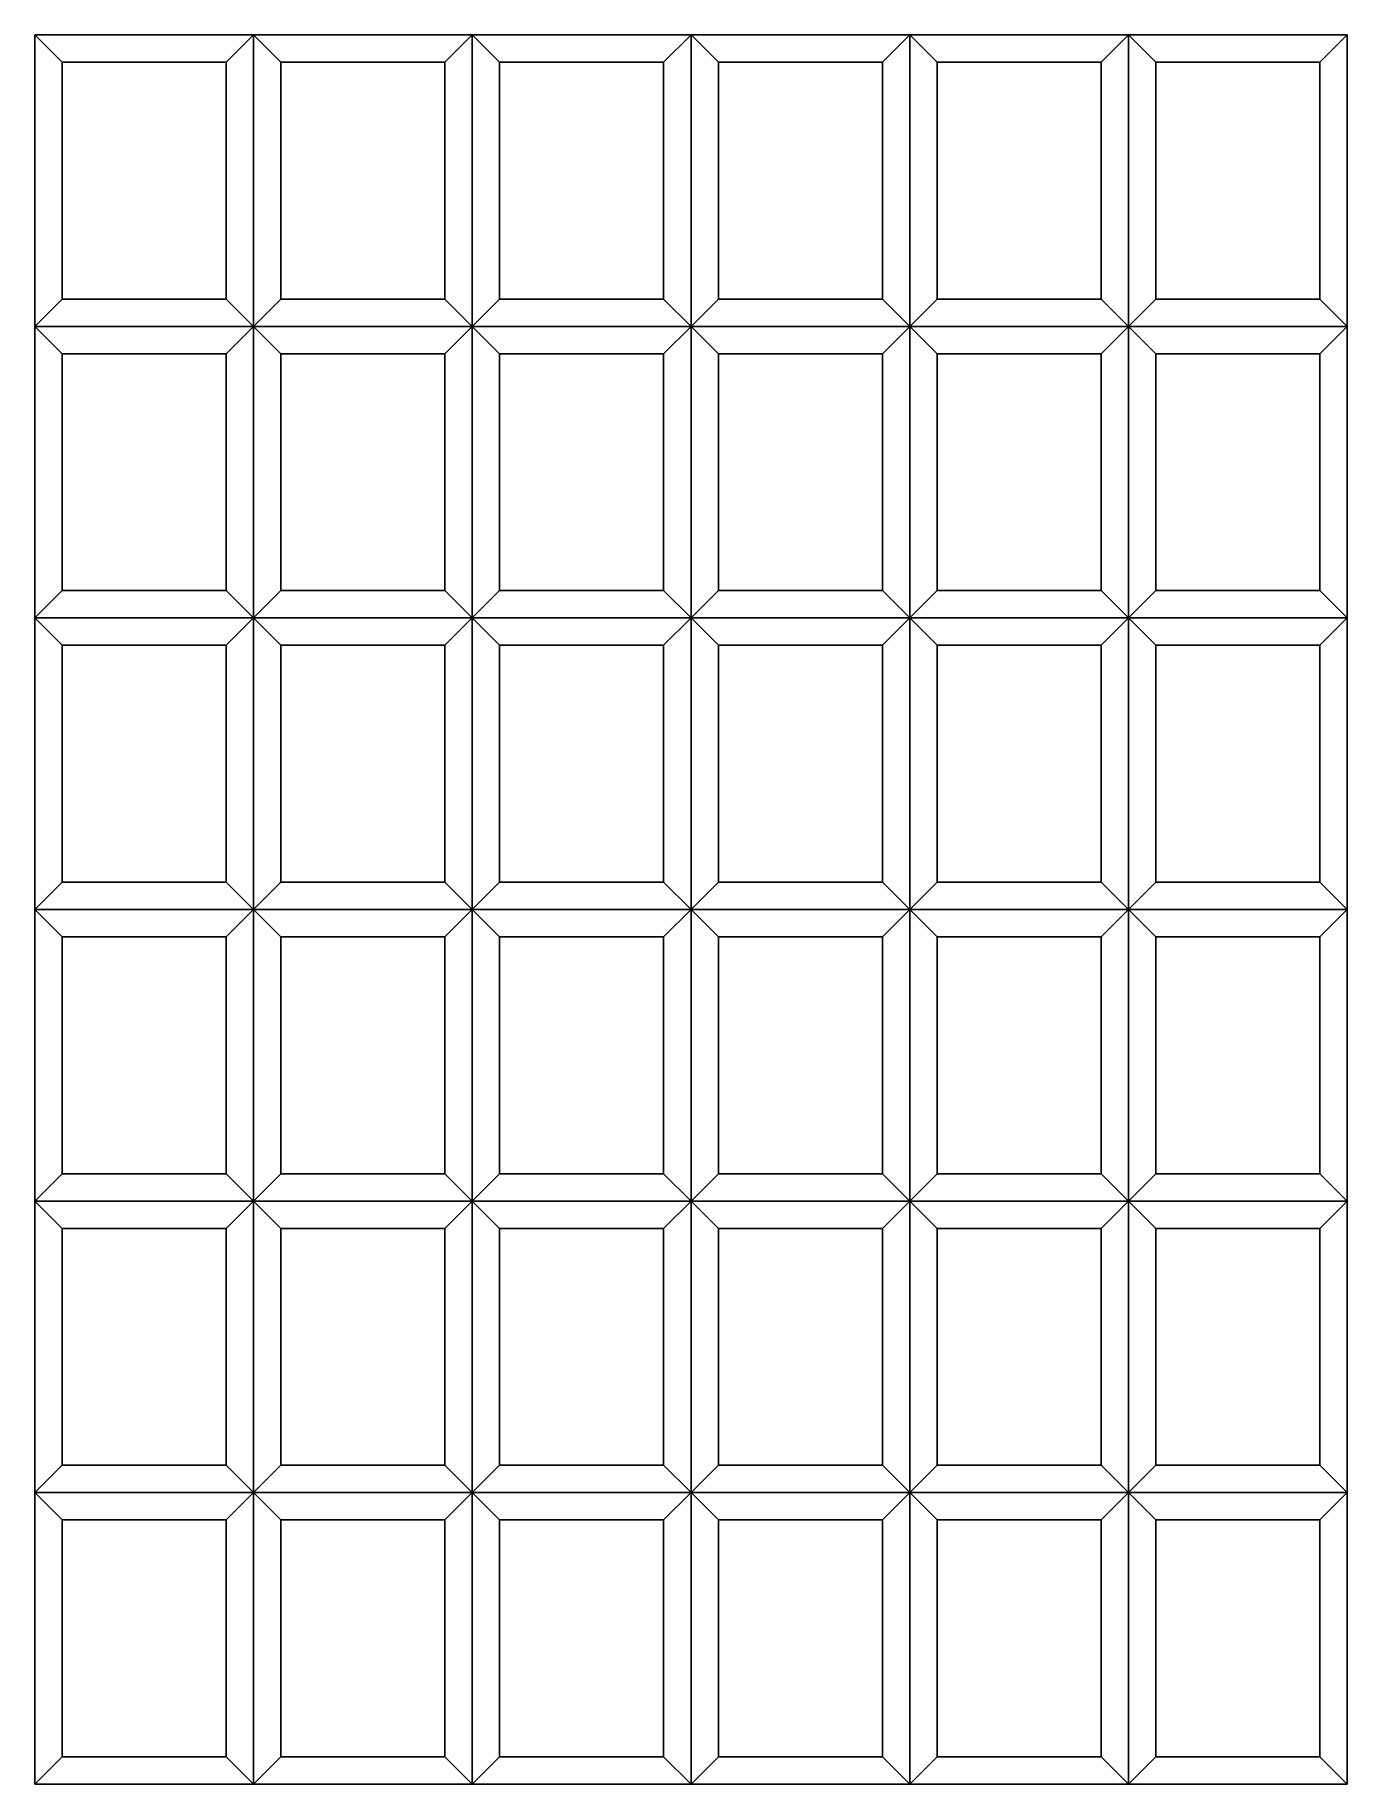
# Model space of a CAD drawing. Header units: metres. Extents: x 0 to 72, y 0 to 96.
import ezdxf

# ---------------------------------------------------------------- set-up
doc = ezdxf.new("R2010")
doc.units = ezdxf.units.M
doc.layers.add('GLASS_OUTER_CUT', color=1, linetype='Continuous')
doc.layers.add('V_GROOVE_ENGRAVE', color=2, linetype='Continuous')

msp = doc.modelspace()

# ---------------------------------------------------------------- linework, layer by layer
at = {"layer": 'GLASS_OUTER_CUT'}
msp.add_lwpolyline([(0, 0), (72, 0), (72, 96), (0, 96), (0, 0)], dxfattribs=at)
at = {"layer": 'V_GROOVE_ENGRAVE'}
for p, q in [((0, 96), (1.5, 94.5)), ((12, 96), (10.5, 94.5)), ((12, 96), (13.5, 94.5)), ((24, 96), (22.5, 94.5)), ((24, 96), (25.5, 94.5)), ((36, 96), (34.5, 94.5)), ((36, 96), (37.5, 94.5)), ((48, 96), (46.5, 94.5)), ((48, 96), (49.5, 94.5)), ((60, 96), (58.5, 94.5)), ((60, 96), (61.5, 94.5)), ((72, 96), (70.5, 94.5)), ((0, 80), (1.5, 81.5)), ((12, 80), (10.5, 81.5)), ((12, 80), (13.5, 81.5)), ((24, 80), (22.5, 81.5)), ((24, 80), (25.5, 81.5)), ((36, 80), (34.5, 81.5)), ((36, 80), (37.5, 81.5)), ((48, 80), (46.5, 81.5)), ((48, 80), (49.5, 81.5)), ((60, 80), (58.5, 81.5)), ((60, 80), (61.5, 81.5)), ((72, 80), (70.5, 81.5)), ((0, 80), (1.5, 78.5)), ((12, 80), (10.5, 78.5)), ((12, 80), (13.5, 78.5)), ((24, 80), (22.5, 78.5)), ((24, 80), (25.5, 78.5)), ((36, 80), (34.5, 78.5)), ((36, 80), (37.5, 78.5)), ((48, 80), (46.5, 78.5)), ((48, 80), (49.5, 78.5)), ((60, 80), (58.5, 78.5)), ((60, 80), (61.5, 78.5)), ((72, 80), (70.5, 78.5)), ((0, 64), (1.5, 65.5)), ((12, 64), (10.5, 65.5)), ((12, 64), (13.5, 65.5)), ((24, 64), (22.5, 65.5)), ((24, 64), (25.5, 65.5)), ((36, 64), (34.5, 65.5)), ((36, 64), (37.5, 65.5)), ((48, 64), (46.5, 65.5)), ((48, 64), (49.5, 65.5)), ((60, 64), (58.5, 65.5)), ((60, 64), (61.5, 65.5)), ((72, 64), (70.5, 65.5)), ((0, 64), (1.5, 62.5)), ((12, 64), (10.5, 62.5)), ((12, 64), (13.5, 62.5)), ((24, 64), (22.5, 62.5)), ((24, 64), (25.5, 62.5)), ((36, 64), (34.5, 62.5)), ((36, 64), (37.5, 62.5)), ((48, 64), (46.5, 62.5)), ((48, 64), (49.5, 62.5)), ((60, 64), (58.5, 62.5)), ((60, 64), (61.5, 62.5)), ((72, 64), (70.5, 62.5)), ((0, 48), (1.5, 49.5)), ((12, 48), (10.5, 49.5)), ((12, 48), (13.5, 49.5)), ((24, 48), (22.5, 49.5)), ((24, 48), (25.5, 49.5)), ((36, 48), (34.5, 49.5)), ((36, 48), (37.5, 49.5)), ((48, 48), (46.5, 49.5)), ((48, 48), (49.5, 49.5)), ((60, 48), (58.5, 49.5)), ((60, 48), (61.5, 49.5)), ((72, 48), (70.5, 49.5)), ((0, 48), (1.5, 46.5)), ((12, 48), (10.5, 46.5)), ((12, 48), (13.5, 46.5)), ((24, 48), (22.5, 46.5)), ((24, 48), (25.5, 46.5)), ((36, 48), (34.5, 46.5)), ((36, 48), (37.5, 46.5)), ((48, 48), (46.5, 46.5)), ((48, 48), (49.5, 46.5)), ((60, 48), (58.5, 46.5)), ((60, 48), (61.5, 46.5)), ((72, 48), (70.5, 46.5)), ((0, 32), (1.5, 33.5)), ((12, 32), (10.5, 33.5)), ((12, 32), (13.5, 33.5)), ((24, 32), (22.5, 33.5)), ((24, 32), (25.5, 33.5)), ((36, 32), (34.5, 33.5)), ((36, 32), (37.5, 33.5)), ((48, 32), (46.5, 33.5)), ((48, 32), (49.5, 33.5)), ((60, 32), (58.5, 33.5)), ((60, 32), (61.5, 33.5)), ((72, 32), (70.5, 33.5)), ((0, 32), (1.5, 30.5)), ((12, 32), (10.5, 30.5)), ((12, 32), (13.5, 30.5)), ((24, 32), (22.5, 30.5)), ((24, 32), (25.5, 30.5)), ((36, 32), (34.5, 30.5)), ((36, 32), (37.5, 30.5)), ((48, 32), (46.5, 30.5)), ((48, 32), (49.5, 30.5)), ((60, 32), (58.5, 30.5)), ((60, 32), (61.5, 30.5)), ((72, 32), (70.5, 30.5)), ((0, 16), (1.5, 17.5)), ((12, 16), (10.5, 17.5)), ((12, 16), (13.5, 17.5)), ((24, 16), (22.5, 17.5)), ((24, 16), (25.5, 17.5)), ((36, 16), (34.5, 17.5)), ((36, 16), (37.5, 17.5)), ((48, 16), (46.5, 17.5)), ((48, 16), (49.5, 17.5)), ((60, 16), (58.5, 17.5)), ((60, 16), (61.5, 17.5)), ((72, 16), (70.5, 17.5)), ((0, 16), (1.5, 14.5)), ((12, 16), (10.5, 14.5)), ((12, 16), (13.5, 14.5)), ((24, 16), (22.5, 14.5)), ((24, 16), (25.5, 14.5)), ((36, 16), (34.5, 14.5)), ((36, 16), (37.5, 14.5)), ((48, 16), (46.5, 14.5)), ((48, 16), (49.5, 14.5)), ((60, 16), (58.5, 14.5)), ((60, 16), (61.5, 14.5)), ((72, 16), (70.5, 14.5)), ((0, 0), (1.5, 1.5)), ((12, 0), (10.5, 1.5)), ((12, 0), (13.5, 1.5)), ((24, 0), (22.5, 1.5)), ((24, 0), (25.5, 1.5)), ((36, 0), (34.5, 1.5)), ((36, 0), (37.5, 1.5)), ((48, 0), (46.5, 1.5)), ((48, 0), (49.5, 1.5)), ((60, 0), (58.5, 1.5)), ((60, 0), (61.5, 1.5)), ((72, 0), (70.5, 1.5))]:
    msp.add_line(p, q, dxfattribs=at)
for points in [[(0, 80), (12, 80), (12, 96), (0, 96), (0, 80)], [(12, 80), (24, 80), (24, 96), (12, 96), (12, 80)], [(24, 80), (36, 80), (36, 96), (24, 96), (24, 80)], [(36, 80), (48, 80), (48, 96), (36, 96), (36, 80)], [(48, 80), (60, 80), (60, 96), (48, 96), (48, 80)], [(60, 80), (72, 80), (72, 96), (60, 96), (60, 80)], [(1.5, 81.5), (10.5, 81.5), (10.5, 94.5), (1.5, 94.5), (1.5, 81.5)], [(13.5, 81.5), (22.5, 81.5), (22.5, 94.5), (13.5, 94.5), (13.5, 81.5)], [(25.5, 81.5), (34.5, 81.5), (34.5, 94.5), (25.5, 94.5), (25.5, 81.5)], [(37.5, 81.5), (46.5, 81.5), (46.5, 94.5), (37.5, 94.5), (37.5, 81.5)], [(49.5, 81.5), (58.5, 81.5), (58.5, 94.5), (49.5, 94.5), (49.5, 81.5)], [(61.5, 81.5), (70.5, 81.5), (70.5, 94.5), (61.5, 94.5), (61.5, 81.5)], [(0, 64), (12, 64), (12, 80), (0, 80), (0, 64)], [(12, 64), (24, 64), (24, 80), (12, 80), (12, 64)], [(24, 64), (36, 64), (36, 80), (24, 80), (24, 64)], [(36, 64), (48, 64), (48, 80), (36, 80), (36, 64)], [(48, 64), (60, 64), (60, 80), (48, 80), (48, 64)], [(60, 64), (72, 64), (72, 80), (60, 80), (60, 64)], [(1.5, 65.5), (10.5, 65.5), (10.5, 78.5), (1.5, 78.5), (1.5, 65.5)], [(13.5, 65.5), (22.5, 65.5), (22.5, 78.5), (13.5, 78.5), (13.5, 65.5)], [(25.5, 65.5), (34.5, 65.5), (34.5, 78.5), (25.5, 78.5), (25.5, 65.5)], [(37.5, 65.5), (46.5, 65.5), (46.5, 78.5), (37.5, 78.5), (37.5, 65.5)], [(49.5, 65.5), (58.5, 65.5), (58.5, 78.5), (49.5, 78.5), (49.5, 65.5)], [(61.5, 65.5), (70.5, 65.5), (70.5, 78.5), (61.5, 78.5), (61.5, 65.5)], [(0, 48), (12, 48), (12, 64), (0, 64), (0, 48)], [(12, 48), (24, 48), (24, 64), (12, 64), (12, 48)], [(24, 48), (36, 48), (36, 64), (24, 64), (24, 48)], [(36, 48), (48, 48), (48, 64), (36, 64), (36, 48)], [(48, 48), (60, 48), (60, 64), (48, 64), (48, 48)], [(60, 48), (72, 48), (72, 64), (60, 64), (60, 48)], [(1.5, 49.5), (10.5, 49.5), (10.5, 62.5), (1.5, 62.5), (1.5, 49.5)], [(13.5, 49.5), (22.5, 49.5), (22.5, 62.5), (13.5, 62.5), (13.5, 49.5)], [(25.5, 49.5), (34.5, 49.5), (34.5, 62.5), (25.5, 62.5), (25.5, 49.5)], [(37.5, 49.5), (46.5, 49.5), (46.5, 62.5), (37.5, 62.5), (37.5, 49.5)], [(49.5, 49.5), (58.5, 49.5), (58.5, 62.5), (49.5, 62.5), (49.5, 49.5)], [(61.5, 49.5), (70.5, 49.5), (70.5, 62.5), (61.5, 62.5), (61.5, 49.5)], [(0, 32), (12, 32), (12, 48), (0, 48), (0, 32)], [(12, 32), (24, 32), (24, 48), (12, 48), (12, 32)], [(24, 32), (36, 32), (36, 48), (24, 48), (24, 32)], [(36, 32), (48, 32), (48, 48), (36, 48), (36, 32)], [(48, 32), (60, 32), (60, 48), (48, 48), (48, 32)], [(60, 32), (72, 32), (72, 48), (60, 48), (60, 32)], [(1.5, 33.5), (10.5, 33.5), (10.5, 46.5), (1.5, 46.5), (1.5, 33.5)], [(13.5, 33.5), (22.5, 33.5), (22.5, 46.5), (13.5, 46.5), (13.5, 33.5)], [(25.5, 33.5), (34.5, 33.5), (34.5, 46.5), (25.5, 46.5), (25.5, 33.5)], [(37.5, 33.5), (46.5, 33.5), (46.5, 46.5), (37.5, 46.5), (37.5, 33.5)], [(49.5, 33.5), (58.5, 33.5), (58.5, 46.5), (49.5, 46.5), (49.5, 33.5)], [(61.5, 33.5), (70.5, 33.5), (70.5, 46.5), (61.5, 46.5), (61.5, 33.5)], [(0, 16), (12, 16), (12, 32), (0, 32), (0, 16)], [(12, 16), (24, 16), (24, 32), (12, 32), (12, 16)], [(24, 16), (36, 16), (36, 32), (24, 32), (24, 16)], [(36, 16), (48, 16), (48, 32), (36, 32), (36, 16)], [(48, 16), (60, 16), (60, 32), (48, 32), (48, 16)], [(60, 16), (72, 16), (72, 32), (60, 32), (60, 16)], [(1.5, 17.5), (10.5, 17.5), (10.5, 30.5), (1.5, 30.5), (1.5, 17.5)], [(13.5, 17.5), (22.5, 17.5), (22.5, 30.5), (13.5, 30.5), (13.5, 17.5)], [(25.5, 17.5), (34.5, 17.5), (34.5, 30.5), (25.5, 30.5), (25.5, 17.5)], [(37.5, 17.5), (46.5, 17.5), (46.5, 30.5), (37.5, 30.5), (37.5, 17.5)], [(49.5, 17.5), (58.5, 17.5), (58.5, 30.5), (49.5, 30.5), (49.5, 17.5)], [(61.5, 17.5), (70.5, 17.5), (70.5, 30.5), (61.5, 30.5), (61.5, 17.5)], [(0, 0), (12, 0), (12, 16), (0, 16), (0, 0)], [(12, 0), (24, 0), (24, 16), (12, 16), (12, 0)], [(24, 0), (36, 0), (36, 16), (24, 16), (24, 0)], [(36, 0), (48, 0), (48, 16), (36, 16), (36, 0)], [(48, 0), (60, 0), (60, 16), (48, 16), (48, 0)], [(60, 0), (72, 0), (72, 16), (60, 16), (60, 0)], [(1.5, 1.5), (10.5, 1.5), (10.5, 14.5), (1.5, 14.5), (1.5, 1.5)], [(13.5, 1.5), (22.5, 1.5), (22.5, 14.5), (13.5, 14.5), (13.5, 1.5)], [(25.5, 1.5), (34.5, 1.5), (34.5, 14.5), (25.5, 14.5), (25.5, 1.5)], [(37.5, 1.5), (46.5, 1.5), (46.5, 14.5), (37.5, 14.5), (37.5, 1.5)], [(49.5, 1.5), (58.5, 1.5), (58.5, 14.5), (49.5, 14.5), (49.5, 1.5)], [(61.5, 1.5), (70.5, 1.5), (70.5, 14.5), (61.5, 14.5), (61.5, 1.5)]]:
    msp.add_lwpolyline(points, dxfattribs=at)

doc.saveas('drawing.dxf')
